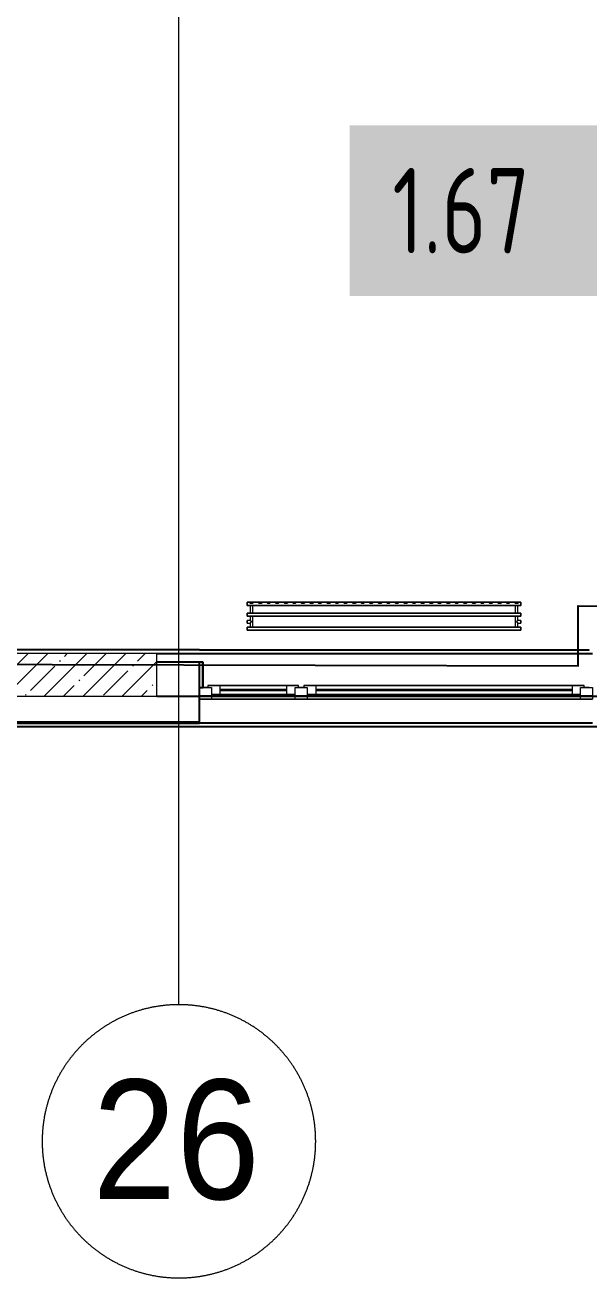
# Model space of a CAD drawing. Header units: millimetres. Extents: x 3914 to 443608, y -156176 to 78197.
# Drawn here: x 120017 to 123316, y -149619 to -142283 of the extents above; entities that cross this region are included whole.
import ezdxf

# ---------------------------------------------------------------- set-up
doc = ezdxf.new("R2010")
doc.units = ezdxf.units.MM
doc.linetypes.add('50_200_ШТРИХ_1Т_ш5_п1_п1_', pattern=[700, 500, -100, 0, -100])
for name, color, linetype, lineweight in [('A-FLOR', 7, 'Continuous', 9), ('A-GLAZ', 7, 'Continuous', 9), ('A-GLAZ-1', 7, 'Continuous', 5), ('S-COLS-1', 7, 'Continuous', 5), ('Оси', 7, 'Continuous', 9), ('Оси-1', 7, '50_200_ШТРИХ_1Т_ш5_п1_п1_', 9)]:
    doc.layers.add(name, color=color, linetype=linetype, lineweight=lineweight)
doc.layers.add('M-EQPM-1', color=7, linetype='Continuous', lineweight=9, true_color=0xb2b2b2)
doc.styles.add('Arial', font='arial.ttf', dxfattribs={"width": 0.9, "height": 700})
doc.styles.add('СПДС', font='ГОСТ тип А.ttf', dxfattribs={"width": 0.9})

# ---------------------------------------------------------------- blocks, each defined once
blk = doc.blocks.new('120_Окно_СКБ_2Ст_Фрамуга сверху - 120_Окно_СКБ_2Ст_2300х2500_h_ ДОО-19727959-Объем проектирования 1 этажа')
at = {"layer": 'A-GLAZ'}
for p, q in [((-1150, -127), (-1150, -57)), ((-1150, -57), (-1080, -57)), ((-1080, -57), (-1080, -127)), ((520, -127), (520, -57)), ((520, -57), (590, -57)), ((590, -57), (590, -127)), ((1080, -127), (1080, -57)), ((1080, -57), (1150, -57)), ((1150, -57), (1150, -127)), ((-1080, -127), (-1150, -127)), ((-1080, -127), (-1100, -127)), ((-1100, -127), (-1100, -137)), ((-1100, -137), (540, -137)), ((540, -137), (-1100, -137)), ((520, -87), (-1080, -87)), ((-1080, -87), (-1080, -127)), ((-1030, -137), (-1030, -87)), ((470, -137), (470, -87)), ((520, -127), (520, -87)), ((590, -127), (520, -127)), ((540, -127), (520, -127)), ((540, -137), (540, -127)), ((590, -127), (570, -127)), ((570, -127), (570, -137)), ((570, -137), (1100, -137)), ((1100, -137), (570, -137)), ((1080, -87), (590, -87)), ((590, -87), (590, -127)), ((640, -137), (640, -87)), ((1030, -137), (1030, -87)), ((1080, -127), (1080, -87)), ((1150, -127), (1080, -127)), ((1100, -127), (1080, -127)), ((1100, -137), (1100, -127))]:
    blk.add_line(p, q, dxfattribs=at)
at = {"layer": 'A-GLAZ-1'}
for p, q in [((1150, -57), (-1150, -57)), ((-1080, -57), (1080, -57)), ((-1130, -127), (-1100, -127)), ((-1030, -107), (470, -107)), ((470, -117), (-1030, -117)), ((540, -127), (570, -127)), ((540, -127), (570, -127)), ((640, -107), (1030, -107)), ((1030, -117), (640, -117)), ((1100, -127), (1130, -127))]:
    blk.add_line(p, q, dxfattribs=at)
blk = doc.blocks.new('BSC_Колонна _Прямоугольная - 250х900-V83-Объем проектирования 1 этажа')
at = {"layer": 'S-COLS-1'}
h = blk.add_hatch(dxfattribs=at)
h.set_pattern_fill('FP_98', color=256, style=0, pattern_type=2)
h.set_pattern_definition([(45, (-94080, -25), (-114.04925, 114.04925), []), (45, (-93965.95, -25), (-114.04925, 114.04925), [201.613, -40.323, 6.706, -33.617])])
h.paths.add_polyline_path([(-450, -125), (450, -125), (450, 125), (-450, 125), (-450, -33.7)])
for p, q in [((450, 125), (-450, 125)), ((-450, 125), (-450, -125)), ((450, -125), (450, 125)), ((-450, -125), (450, -125))]:
    blk.add_line(p, q, dxfattribs=at)
blk = doc.blocks.new('radiator_prado_classic_z_tip_30_po exemplyaru - Classic Z Тип 30-300-V242-Объем проектирования 1 этажа')
at = {"layer": 'M-EQPM-1'}
for p, q in [((0, 228), (0, 210)), ((1600, 228), (0, 228)), ((0, 210), (0, 228)), ((0, 228), (12.5, 228)), ((12.5, 228), (37.5, 228)), ((37.5, 228), (12.5, 228)), ((12.5, 228), (37.5, 228)), ((12.5, 228), (17.5, 223)), ((12.5, 228), (17.5, 223)), ((32.5, 223), (17.5, 223)), ((17.5, 223), (32.5, 223)), ((32.5, 223), (37.5, 228)), ((37.5, 228), (32.5, 223)), ((37.5, 228), (62.5, 228)), ((62.5, 228), (87.5, 228)), ((87.5, 228), (62.5, 228)), ((62.5, 228), (87.5, 228)), ((62.5, 228), (67.5, 223)), ((62.5, 228), (67.5, 223)), ((82.5, 223), (67.5, 223)), ((67.5, 223), (82.5, 223)), ((82.5, 223), (87.5, 228)), ((87.5, 228), (82.5, 223)), ((87.5, 228), (112.5, 228)), ((112.5, 228), (137.5, 228)), ((137.5, 228), (112.5, 228)), ((112.5, 228), (137.5, 228)), ((112.5, 228), (117.5, 223)), ((112.5, 228), (117.5, 223)), ((132.5, 223), (117.5, 223)), ((117.5, 223), (132.5, 223)), ((132.5, 223), (137.5, 228)), ((137.5, 228), (132.5, 223)), ((137.5, 228), (162.5, 228)), ((162.5, 228), (187.5, 228)), ((187.5, 228), (162.5, 228)), ((162.5, 228), (187.5, 228)), ((162.5, 228), (167.5, 223)), ((162.5, 228), (167.5, 223)), ((182.5, 223), (167.5, 223)), ((167.5, 223), (182.5, 223)), ((182.5, 223), (187.5, 228)), ((187.5, 228), (182.5, 223)), ((187.5, 228), (212.5, 228)), ((212.5, 228), (237.5, 228)), ((237.5, 228), (212.5, 228)), ((212.5, 228), (237.5, 228)), ((212.5, 228), (217.5, 223)), ((212.5, 228), (217.5, 223)), ((232.5, 223), (217.5, 223)), ((217.5, 223), (232.5, 223)), ((232.5, 223), (237.5, 228)), ((237.5, 228), (232.5, 223)), ((237.5, 228), (262.5, 228)), ((262.5, 228), (287.5, 228)), ((287.5, 228), (262.5, 228)), ((262.5, 228), (287.5, 228)), ((262.5, 228), (267.5, 223)), ((262.5, 228), (267.5, 223)), ((282.5, 223), (267.5, 223)), ((267.5, 223), (282.5, 223)), ((282.5, 223), (287.5, 228)), ((287.5, 228), (282.5, 223)), ((287.5, 228), (312.5, 228)), ((312.5, 228), (337.5, 228)), ((337.5, 228), (312.5, 228)), ((312.5, 228), (337.5, 228)), ((312.5, 228), (317.5, 223)), ((312.5, 228), (317.5, 223)), ((332.5, 223), (317.5, 223)), ((317.5, 223), (332.5, 223)), ((332.5, 223), (337.5, 228)), ((337.5, 228), (332.5, 223)), ((337.5, 228), (362.5, 228)), ((362.5, 228), (387.5, 228)), ((387.5, 228), (362.5, 228)), ((362.5, 228), (387.5, 228)), ((362.5, 228), (367.5, 223)), ((362.5, 228), (367.5, 223)), ((382.5, 223), (367.5, 223)), ((367.5, 223), (382.5, 223)), ((382.5, 223), (387.5, 228)), ((387.5, 228), (382.5, 223)), ((387.5, 228), (412.5, 228)), ((412.5, 228), (437.5, 228)), ((437.5, 228), (412.5, 228)), ((412.5, 228), (437.5, 228)), ((412.5, 228), (417.5, 223)), ((412.5, 228), (417.5, 223)), ((432.5, 223), (417.5, 223)), ((417.5, 223), (432.5, 223)), ((432.5, 223), (437.5, 228)), ((437.5, 228), (432.5, 223)), ((437.5, 228), (462.5, 228)), ((462.5, 228), (487.5, 228)), ((487.5, 228), (462.5, 228)), ((462.5, 228), (487.5, 228)), ((462.5, 228), (467.5, 223)), ((462.5, 228), (467.5, 223)), ((482.5, 223), (467.5, 223)), ((467.5, 223), (482.5, 223)), ((482.5, 223), (487.5, 228)), ((487.5, 228), (482.5, 223)), ((487.5, 228), (512.5, 228)), ((512.5, 228), (537.5, 228)), ((537.5, 228), (512.5, 228)), ((512.5, 228), (537.5, 228)), ((512.5, 228), (517.5, 223)), ((512.5, 228), (517.5, 223)), ((532.5, 223), (517.5, 223)), ((517.5, 223), (532.5, 223)), ((532.5, 223), (537.5, 228)), ((537.5, 228), (532.5, 223)), ((537.5, 228), (562.5, 228)), ((562.5, 228), (587.5, 228)), ((587.5, 228), (562.5, 228)), ((562.5, 228), (587.5, 228)), ((562.5, 228), (567.5, 223)), ((562.5, 228), (567.5, 223)), ((582.5, 223), (567.5, 223)), ((567.5, 223), (582.5, 223)), ((582.5, 223), (587.5, 228)), ((587.5, 228), (582.5, 223)), ((587.5, 228), (612.5, 228)), ((612.5, 228), (637.5, 228)), ((637.5, 228), (612.5, 228)), ((612.5, 228), (637.5, 228)), ((612.5, 228), (617.5, 223)), ((612.5, 228), (617.5, 223)), ((632.5, 223), (617.5, 223)), ((617.5, 223), (632.5, 223)), ((632.5, 223), (637.5, 228)), ((637.5, 228), (632.5, 223)), ((637.5, 228), (662.5, 228)), ((662.5, 228), (687.5, 228)), ((687.5, 228), (662.5, 228)), ((662.5, 228), (687.5, 228)), ((662.5, 228), (667.5, 223)), ((662.5, 228), (667.5, 223)), ((682.5, 223), (667.5, 223)), ((667.5, 223), (682.5, 223)), ((682.5, 223), (687.5, 228)), ((687.5, 228), (682.5, 223)), ((687.5, 228), (712.5, 228)), ((712.5, 228), (737.5, 228)), ((737.5, 228), (712.5, 228)), ((712.5, 228), (737.5, 228)), ((712.5, 228), (717.5, 223)), ((712.5, 228), (717.5, 223)), ((732.5, 223), (717.5, 223)), ((717.5, 223), (732.5, 223)), ((732.5, 223), (737.5, 228)), ((737.5, 228), (732.5, 223)), ((737.5, 228), (762.5, 228)), ((762.5, 228), (787.5, 228)), ((787.5, 228), (762.5, 228)), ((762.5, 228), (787.5, 228)), ((762.5, 228), (767.5, 223)), ((762.5, 228), (767.5, 223)), ((782.5, 223), (767.5, 223)), ((767.5, 223), (782.5, 223)), ((782.5, 223), (787.5, 228)), ((787.5, 228), (782.5, 223)), ((787.5, 228), (812.5, 228)), ((812.5, 228), (837.5, 228)), ((837.5, 228), (812.5, 228)), ((812.5, 228), (837.5, 228)), ((812.5, 228), (817.5, 223)), ((812.5, 228), (817.5, 223)), ((832.5, 223), (817.5, 223)), ((817.5, 223), (832.5, 223)), ((832.5, 223), (837.5, 228)), ((837.5, 228), (832.5, 223)), ((837.5, 228), (862.5, 228)), ((862.5, 228), (887.5, 228)), ((887.5, 228), (862.5, 228)), ((862.5, 228), (887.5, 228)), ((862.5, 228), (867.5, 223)), ((862.5, 228), (867.5, 223)), ((882.5, 223), (867.5, 223)), ((867.5, 223), (882.5, 223)), ((882.5, 223), (887.5, 228)), ((887.5, 228), (882.5, 223)), ((887.5, 228), (912.5, 228)), ((912.5, 228), (937.5, 228)), ((937.5, 228), (912.5, 228)), ((912.5, 228), (937.5, 228)), ((912.5, 228), (917.5, 223)), ((912.5, 228), (917.5, 223)), ((932.5, 223), (917.5, 223)), ((917.5, 223), (932.5, 223)), ((932.5, 223), (937.5, 228)), ((937.5, 228), (932.5, 223)), ((937.5, 228), (962.5, 228)), ((962.5, 228), (987.5, 228)), ((987.5, 228), (962.5, 228)), ((962.5, 228), (987.5, 228)), ((962.5, 228), (967.5, 223)), ((962.5, 228), (967.5, 223)), ((982.5, 223), (967.5, 223)), ((967.5, 223), (982.5, 223)), ((982.5, 223), (987.5, 228)), ((987.5, 228), (982.5, 223)), ((987.5, 228), (1012.5, 228)), ((1012.5, 228), (1037.5, 228)), ((1037.5, 228), (1012.5, 228)), ((1012.5, 228), (1037.5, 228)), ((1012.5, 228), (1017.5, 223)), ((1012.5, 228), (1017.5, 223)), ((1032.5, 223), (1017.5, 223)), ((1017.5, 223), (1032.5, 223)), ((1032.5, 223), (1037.5, 228)), ((1037.5, 228), (1032.5, 223)), ((1037.5, 228), (1062.5, 228)), ((1062.5, 228), (1087.5, 228)), ((1087.5, 228), (1062.5, 228)), ((1062.5, 228), (1087.5, 228)), ((1062.5, 228), (1067.5, 223)), ((1062.5, 228), (1067.5, 223)), ((1082.5, 223), (1067.5, 223)), ((1067.5, 223), (1082.5, 223)), ((1082.5, 223), (1087.5, 228)), ((1087.5, 228), (1082.5, 223)), ((1087.5, 228), (1112.5, 228)), ((1112.5, 228), (1137.5, 228)), ((1137.5, 228), (1112.5, 228)), ((1112.5, 228), (1137.5, 228)), ((1112.5, 228), (1117.5, 223)), ((1112.5, 228), (1117.5, 223)), ((1132.5, 223), (1117.5, 223)), ((1117.5, 223), (1132.5, 223)), ((1132.5, 223), (1137.5, 228)), ((1137.5, 228), (1132.5, 223)), ((1137.5, 228), (1162.5, 228)), ((1162.5, 228), (1187.5, 228)), ((1187.5, 228), (1162.5, 228)), ((1162.5, 228), (1187.5, 228)), ((1162.5, 228), (1167.5, 223)), ((1162.5, 228), (1167.5, 223)), ((1182.5, 223), (1167.5, 223)), ((1167.5, 223), (1182.5, 223)), ((1182.5, 223), (1187.5, 228)), ((1187.5, 228), (1182.5, 223)), ((1187.5, 228), (1212.5, 228)), ((1212.5, 228), (1237.5, 228)), ((1237.5, 228), (1212.5, 228)), ((1212.5, 228), (1237.5, 228)), ((1212.5, 228), (1217.5, 223)), ((1212.5, 228), (1217.5, 223)), ((1232.5, 223), (1217.5, 223)), ((1217.5, 223), (1232.5, 223)), ((1232.5, 223), (1237.5, 228)), ((1237.5, 228), (1232.5, 223)), ((1237.5, 228), (1262.5, 228)), ((1262.5, 228), (1287.5, 228)), ((1287.5, 228), (1262.5, 228)), ((1262.5, 228), (1287.5, 228)), ((1262.5, 228), (1267.5, 223)), ((1262.5, 228), (1267.5, 223)), ((1282.5, 223), (1267.5, 223)), ((1267.5, 223), (1282.5, 223)), ((1282.5, 223), (1287.5, 228)), ((1287.5, 228), (1282.5, 223)), ((1287.5, 228), (1312.5, 228)), ((1312.5, 228), (1337.5, 228)), ((1337.5, 228), (1312.5, 228)), ((1312.5, 228), (1337.5, 228)), ((1312.5, 228), (1317.5, 223)), ((1312.5, 228), (1317.5, 223)), ((1332.5, 223), (1317.5, 223)), ((1317.5, 223), (1332.5, 223)), ((1332.5, 223), (1337.5, 228)), ((1337.5, 228), (1332.5, 223)), ((1337.5, 228), (1362.5, 228)), ((1362.5, 228), (1387.5, 228)), ((1387.5, 228), (1362.5, 228)), ((1362.5, 228), (1387.5, 228)), ((1362.5, 228), (1367.5, 223)), ((1362.5, 228), (1367.5, 223)), ((1382.5, 223), (1367.5, 223)), ((1367.5, 223), (1382.5, 223)), ((1382.5, 223), (1387.5, 228)), ((1387.5, 228), (1382.5, 223)), ((1387.5, 228), (1412.5, 228)), ((1412.5, 228), (1437.5, 228)), ((1437.5, 228), (1412.5, 228)), ((1412.5, 228), (1437.5, 228)), ((1412.5, 228), (1417.5, 223)), ((1412.5, 228), (1417.5, 223)), ((1432.5, 223), (1417.5, 223)), ((1417.5, 223), (1432.5, 223)), ((1432.5, 223), (1437.5, 228)), ((1437.5, 228), (1432.5, 223)), ((1437.5, 228), (1462.5, 228)), ((1462.5, 228), (1487.5, 228)), ((1487.5, 228), (1462.5, 228)), ((1462.5, 228), (1487.5, 228)), ((1462.5, 228), (1467.5, 223)), ((1462.5, 228), (1467.5, 223)), ((1482.5, 223), (1467.5, 223)), ((1467.5, 223), (1482.5, 223)), ((1482.5, 223), (1487.5, 228)), ((1487.5, 228), (1482.5, 223)), ((1487.5, 228), (1512.5, 228)), ((1512.5, 228), (1537.5, 228)), ((1537.5, 228), (1512.5, 228)), ((1512.5, 228), (1537.5, 228)), ((1512.5, 228), (1517.5, 223)), ((1512.5, 228), (1517.5, 223)), ((1532.5, 223), (1517.5, 223)), ((1517.5, 223), (1532.5, 223)), ((1532.5, 223), (1537.5, 228)), ((1537.5, 228), (1532.5, 223)), ((1537.5, 228), (1562.5, 228)), ((1562.5, 228), (1587.5, 228)), ((1587.5, 228), (1562.5, 228)), ((1562.5, 228), (1587.5, 228)), ((1562.5, 228), (1567.5, 223)), ((1562.5, 228), (1567.5, 223)), ((1582.5, 223), (1567.5, 223)), ((1567.5, 223), (1582.5, 223)), ((1582.5, 223), (1587.5, 228)), ((1587.5, 228), (1582.5, 223)), ((1587.5, 228), (1600, 228)), ((1600, 210), (1600, 228)), ((1600, 228), (1600, 210)), ((0, 210), (1600, 210)), ((17.8, 210), (0, 210)), ((1600, 164), (0, 164)), ((0, 164), (0, 146)), ((0, 146), (0, 164)), ((0, 164), (17.8, 164)), ((17.5, 210), (17.5, 164)), ((17.5, 210), (17.5, 164)), ((17.8, 210), (17.5, 210)), ((17.5, 210), (17.8, 210)), ((17.8, 210), (17.5, 210)), ((17.5, 210), (32.5, 210)), ((17.8, 164), (17.5, 164)), ((17.5, 164), (17.8, 164)), ((17.8, 164), (17.5, 164)), ((17.5, 164), (32.5, 164)), ((32.2, 210), (17.8, 210)), ((17.8, 210), (32.2, 210)), ((32.2, 210), (17.8, 210)), ((32.2, 164), (17.8, 164)), ((17.8, 164), (32.2, 164)), ((32.2, 164), (17.8, 164)), ((32.5, 210), (32.2, 210)), ((32.2, 210), (32.5, 210)), ((32.5, 210), (32.2, 210)), ((32.5, 164), (32.2, 164)), ((32.2, 164), (32.5, 164)), ((32.5, 164), (32.2, 164)), ((32.5, 164), (32.5, 210)), ((32.5, 164), (32.5, 210)), ((1567.8, 210), (33.9, 210)), ((33.9, 164), (1567.8, 164)), ((1567.5, 210), (1567.5, 164)), ((1567.5, 210), (1567.5, 164)), ((1567.8, 210), (1567.5, 210)), ((1567.5, 210), (1582.5, 210)), ((1567.8, 210), (1567.5, 210)), ((1567.5, 210), (1567.8, 210)), ((1567.8, 164), (1567.5, 164)), ((1567.5, 164), (1582.5, 164)), ((1567.8, 164), (1567.5, 164)), ((1567.5, 164), (1567.8, 164)), ((1582.2, 210), (1567.8, 210)), ((1582.2, 210), (1567.8, 210)), ((1567.8, 210), (1582.2, 210)), ((1582.2, 164), (1567.8, 164)), ((1582.2, 164), (1567.8, 164)), ((1567.8, 164), (1582.2, 164)), ((1582.5, 210), (1582.2, 210)), ((1582.5, 210), (1582.2, 210)), ((1582.2, 210), (1582.5, 210)), ((1600, 210), (1582.2, 210)), ((1582.5, 164), (1582.2, 164)), ((1582.5, 164), (1582.2, 164)), ((1582.2, 164), (1582.5, 164)), ((1582.2, 164), (1600, 164)), ((1582.5, 164), (1582.5, 210)), ((1582.5, 164), (1582.5, 210)), ((1600, 146), (1600, 164)), ((1600, 164), (1600, 146)), ((0, 146), (1600, 146)), ((18.5, 146), (0, 146)), ((17.5, 121.5), (0, 121.5)), ((17.5, 121.5), (0, 121.5)), ((0, 121.5), (0, 120.5)), ((0, 106.5), (0, 121.5)), ((0, 120.5), (0, 107.5)), ((0, 120.5), (0, 119.3)), ((0, 114), (0, 120.5)), ((0, 120.5), (0, 120.5)), ((0, 119.3), (0, 117.8)), ((0, 117.8), (0, 114)), ((0, 114), (0, 110.3)), ((0, 107.5), (0, 114)), ((0, 110.3), (0, 108.7)), ((0, 108.7), (0, 107.5)), ((0, 107.5), (0, 106.5)), ((0, 107.5), (0, 107.5)), ((0, 106.5), (17.5, 106.5)), ((0, 106.5), (17.5, 106.5)), ((1600, 82), (0, 82)), ((0, 82), (0, 64)), ((0, 64), (0, 82)), ((0, 82), (18.5, 82)), ((17.5, 146), (17.5, 121.5)), ((17.5, 146), (17.5, 121.5)), ((17.5, 146), (18.5, 146)), ((18.5, 146), (17.5, 146)), ((17.5, 146), (18.5, 146)), ((32.5, 146), (17.5, 146)), ((17.5, 106.5), (17.5, 82)), ((17.5, 106.5), (17.5, 82)), ((18.5, 82), (17.5, 82)), ((17.5, 82), (18.5, 82)), ((18.5, 82), (17.5, 82)), ((17.5, 82), (32.5, 82)), ((18.5, 146), (32.2, 146)), ((32.2, 146), (18.5, 146)), ((18.5, 146), (32.2, 146)), ((32.2, 82), (18.5, 82)), ((18.5, 82), (32.2, 82)), ((32.2, 82), (18.5, 82)), ((32.2, 146), (32.5, 146)), ((32.5, 146), (32.2, 146)), ((32.2, 146), (32.5, 146)), ((32.5, 82), (32.2, 82)), ((32.2, 82), (32.5, 82)), ((32.5, 82), (32.2, 82)), ((32.5, 82), (32.5, 146)), ((32.5, 82), (32.5, 146)), ((1567.8, 146), (33.9, 146)), ((33.9, 82), (1567.8, 82)), ((1567.5, 146), (1567.5, 82)), ((1567.5, 146), (1567.5, 82)), ((1567.5, 146), (1567.8, 146)), ((1582.5, 146), (1567.5, 146)), ((1567.5, 146), (1567.8, 146)), ((1567.8, 146), (1567.5, 146)), ((1567.8, 82), (1567.5, 82)), ((1567.5, 82), (1582.5, 82)), ((1567.8, 82), (1567.5, 82)), ((1567.5, 82), (1567.8, 82)), ((1567.8, 146), (1581.5, 146)), ((1567.8, 146), (1581.5, 146)), ((1581.5, 146), (1567.8, 146)), ((1581.5, 82), (1567.8, 82)), ((1581.5, 82), (1567.8, 82)), ((1567.8, 82), (1581.5, 82)), ((1581.5, 146), (1582.5, 146)), ((1581.5, 146), (1582.5, 146)), ((1582.5, 146), (1581.5, 146)), ((1600, 146), (1581.5, 146)), ((1582.5, 82), (1581.5, 82)), ((1582.5, 82), (1581.5, 82)), ((1581.5, 82), (1582.5, 82)), ((1581.5, 82), (1600, 82)), ((1582.5, 121.5), (1582.5, 146)), ((1582.5, 121.5), (1582.5, 146)), ((1600, 121.5), (1582.5, 121.5)), ((1600, 121.5), (1582.5, 121.5)), ((1582.5, 82), (1582.5, 106.5)), ((1582.5, 106.5), (1600, 106.5)), ((1582.5, 82), (1582.5, 106.5)), ((1582.5, 106.5), (1600, 106.5)), ((1600, 121.5), (1600, 106.5)), ((1600, 120.5), (1600, 121.5)), ((1600, 121.5), (1600, 120.5)), ((1600, 120.5), (1600, 121.5)), ((1600, 107.5), (1600, 120.5)), ((1600, 120.5), (1600, 107.5)), ((1600, 107.5), (1600, 120.5)), ((1600, 106.5), (1600, 107.5)), ((1600, 107.5), (1600, 106.5)), ((1600, 106.5), (1600, 107.5)), ((1600, 64), (1600, 82)), ((1600, 82), (1600, 64)), ((1600, 64), (0, 64)), ((0, 64), (1600, 64))]:
    blk.add_line(p, q, dxfattribs=at)
for points, knots in [([(18.5, 120.5), (18.4, 120.6), (18.3, 120.7), (18.1, 120.9), (17.9, 121.1), (17.8, 121.2), (17.7, 121.3), (17.5, 121.5), (17.5, 121.5), (17.5, 121.5)], [0.7142857, 0.7142857, 0.7142857, 0.7142857, 0.75, 0.7857143, 0.8214286, 0.8571429, 0.8928571, 0.9285714, 1, 1, 1, 1]), ([(17.5, 121.5), (17.5, 121.5), (17.5, 121.5), (17.7, 121.3), (17.8, 121.2), (17.9, 121.1), (18.1, 120.9), (18.3, 120.7), (18.4, 120.6), (18.5, 120.5)], [0, 0, 0, 0, 0.0714286, 0.1071429, 0.1428571, 0.1785714, 0.2142857, 0.25, 0.2857143, 0.2857143, 0.2857143, 0.2857143]), ([(17.5, 121.5), (17.5, 121.5), (17.5, 121.5), (17.7, 121.3), (17.8, 121.2), (17.9, 121.1), (18.1, 120.9), (18.3, 120.7), (18.4, 120.6), (18.5, 120.5)], [0, 0, 0, 0, 0.0714286, 0.1071429, 0.1428571, 0.1785714, 0.2142857, 0.25, 0.2857143, 0.2857143, 0.2857143, 0.2857143]), ([(25, 114), (24.5, 114.5), (23.6, 115.4), (22.4, 116.6), (21.6, 117.4), (21.1, 117.9), (20.8, 118.2), (20.5, 118.5), (20.2, 118.8), (19.8, 119.1), (19.6, 119.4), (19.3, 119.7), (19, 120), (18.7, 120.3), (18.5, 120.5), (18.3, 120.7), (18.1, 120.9), (17.9, 121.1), (17.8, 121.2), (17.7, 121.3), (17.5, 121.5), (17.5, 121.5), (17.5, 121.5)], [0, 0, 0, 0, 0.142857, 0.285714, 0.357143, 0.392857, 0.428571, 0.464286, 0.5, 0.535714, 0.571429, 0.607143, 0.642857, 0.678571, 0.714286, 0.75, 0.785714, 0.821429, 0.857143, 0.892857, 0.928571, 1, 1, 1, 1]), ([(17.5, 106.5), (17.5, 106.5), (17.5, 106.5), (17.7, 106.7), (17.8, 106.8), (17.9, 106.9), (18.1, 107.1), (18.3, 107.3), (18.5, 107.5), (18.7, 107.7), (19, 108), (19.3, 108.3), (19.6, 108.6), (19.8, 108.9), (20.3, 109.3), (20.7, 109.7), (21.1, 110.1), (21.6, 110.6), (22.4, 111.4), (23.6, 112.6), (24.5, 113.5), (25, 114)], [0, 0, 0, 0, 0.071429, 0.107143, 0.142857, 0.178571, 0.214286, 0.25, 0.285714, 0.321429, 0.357143, 0.392857, 0.428571, 0.464286, 0.5, 0.571429, 0.607143, 0.642857, 0.714286, 0.857143, 1, 1, 1, 1]), ([(17.5, 106.5), (17.5, 106.5), (17.5, 106.5), (17.7, 106.7), (17.8, 106.8), (17.9, 106.9), (18.1, 107.1), (18.3, 107.3), (18.4, 107.4), (18.5, 107.5)], [0, 0, 0, 0, 0.0714286, 0.1071429, 0.1428571, 0.1785714, 0.2142857, 0.25, 0.2857143, 0.2857143, 0.2857143, 0.2857143]), ([(18.5, 107.5), (18.4, 107.4), (18.3, 107.3), (18.1, 107.1), (17.9, 106.9), (17.8, 106.8), (17.7, 106.7), (17.5, 106.5), (17.5, 106.5), (17.5, 106.5)], [0.7142857, 0.7142857, 0.7142857, 0.7142857, 0.75, 0.7857143, 0.8214286, 0.8571429, 0.8928571, 0.9285714, 1, 1, 1, 1]), ([(18.5, 107.5), (18.4, 107.4), (18.3, 107.3), (18.1, 107.1), (17.9, 106.9), (17.8, 106.8), (17.7, 106.7), (17.5, 106.5), (17.5, 106.5), (17.5, 106.5)], [0.7142857, 0.7142857, 0.7142857, 0.7142857, 0.75, 0.7857143, 0.8214286, 0.8571429, 0.8928571, 0.9285714, 1, 1, 1, 1]), ([(22.1, 116.9), (21.9, 117.1), (21.6, 117.4), (21.1, 117.9), (20.8, 118.2), (20.5, 118.5), (20.2, 118.8), (19.9, 119.2), (19.7, 119.3), (19.6, 119.4)], [0.2857143, 0.2857143, 0.2857143, 0.2857143, 0.3571429, 0.3928571, 0.4285714, 0.4642857, 0.5, 0.5357143, 0.5714286, 0.5714286, 0.5714286, 0.5714286]), ([(19.6, 119.4), (19.7, 119.3), (19.9, 119.2), (20.3, 118.7), (20.7, 118.3), (21.1, 117.9), (21.6, 117.4), (21.9, 117.1), (22.1, 116.9)], [0.4285714, 0.4285714, 0.4285714, 0.4285714, 0.4642857, 0.5, 0.5714286, 0.6071429, 0.6428571, 0.7142857, 0.7142857, 0.7142857, 0.7142857]), ([(19.6, 119.4), (19.7, 119.3), (19.8, 119.1), (20.3, 118.7), (20.7, 118.3), (21.1, 117.9), (21.6, 117.4), (21.9, 117.1), (22.1, 116.9)], [0.4285714, 0.4285714, 0.4285714, 0.4285714, 0.4642857, 0.5, 0.5714286, 0.6071429, 0.6428571, 0.7142857, 0.7142857, 0.7142857, 0.7142857]), ([(19.6, 108.6), (19.7, 108.7), (19.9, 108.8), (20.3, 109.3), (20.7, 109.7), (21.1, 110.1), (21.6, 110.6), (21.9, 110.9), (22.1, 111.1)], [0.4285714, 0.4285714, 0.4285714, 0.4285714, 0.4642857, 0.5, 0.5714286, 0.6071429, 0.6428571, 0.7142857, 0.7142857, 0.7142857, 0.7142857]), ([(22.1, 111.1), (21.9, 110.9), (21.6, 110.6), (21.1, 110.1), (20.8, 109.8), (20.5, 109.5), (20.2, 109.2), (19.9, 108.8), (19.7, 108.7), (19.6, 108.6)], [0.2857143, 0.2857143, 0.2857143, 0.2857143, 0.3571429, 0.3928571, 0.4285714, 0.4642857, 0.5, 0.5357143, 0.5714286, 0.5714286, 0.5714286, 0.5714286]), ([(22.1, 111.1), (21.9, 110.9), (21.6, 110.6), (21.1, 110.1), (20.8, 109.8), (20.5, 109.5), (20.2, 109.2), (19.8, 108.9), (19.7, 108.7), (19.6, 108.6)], [0.2857143, 0.2857143, 0.2857143, 0.2857143, 0.3571429, 0.3928571, 0.4285714, 0.4642857, 0.5, 0.5357143, 0.5714286, 0.5714286, 0.5714286, 0.5714286]), ([(1575, 114), (1575.5, 114.5), (1576.4, 115.4), (1577.6, 116.6), (1578.4, 117.4), (1578.9, 117.9), (1579.2, 118.2), (1579.5, 118.5), (1579.8, 118.8), (1580.1, 119.2), (1580.4, 119.4), (1580.7, 119.7), (1581, 120), (1581.3, 120.3), (1581.5, 120.5), (1581.7, 120.7), (1581.9, 120.9), (1582.1, 121.1), (1582.2, 121.2), (1582.3, 121.3), (1582.5, 121.5), (1582.5, 121.5), (1582.5, 121.5)], [0, 0, 0, 0, 0.142857, 0.285714, 0.357143, 0.392857, 0.428571, 0.464286, 0.5, 0.535714, 0.571429, 0.607143, 0.642857, 0.678571, 0.714286, 0.75, 0.785714, 0.821429, 0.857143, 0.892857, 0.928571, 1, 1, 1, 1]), ([(1582.5, 106.5), (1582.5, 106.5), (1582.5, 106.5), (1582.3, 106.7), (1582.2, 106.8), (1582.1, 106.9), (1581.9, 107.1), (1581.7, 107.3), (1581.5, 107.5), (1581.3, 107.7), (1581, 108), (1580.7, 108.3), (1580.4, 108.6), (1580.1, 108.8), (1579.7, 109.3), (1579.3, 109.7), (1578.9, 110.1), (1578.4, 110.6), (1577.6, 111.4), (1576.4, 112.6), (1575.5, 113.5), (1575, 114)], [0, 0, 0, 0, 0.071429, 0.107143, 0.142857, 0.178571, 0.214286, 0.25, 0.285714, 0.321429, 0.357143, 0.392857, 0.428571, 0.464286, 0.5, 0.571429, 0.607143, 0.642857, 0.714286, 0.857143, 1, 1, 1, 1]), ([(1580.4, 119.4), (1580.3, 119.3), (1580.1, 119.2), (1579.7, 118.7), (1579.3, 118.3), (1578.9, 117.9), (1578.4, 117.4), (1578.1, 117.1), (1577.9, 116.9)], [0.4285714, 0.4285714, 0.4285714, 0.4285714, 0.4642857, 0.5, 0.5714286, 0.6071429, 0.6428571, 0.7142857, 0.7142857, 0.7142857, 0.7142857]), ([(1580.4, 119.4), (1580.3, 119.3), (1580.1, 119.2), (1579.7, 118.7), (1579.3, 118.3), (1578.9, 117.9), (1578.4, 117.4), (1578.1, 117.1), (1577.9, 116.9)], [0.4285714, 0.4285714, 0.4285714, 0.4285714, 0.4642857, 0.5, 0.5714286, 0.6071429, 0.6428571, 0.7142857, 0.7142857, 0.7142857, 0.7142857]), ([(1577.9, 116.9), (1578.1, 117.1), (1578.4, 117.4), (1578.9, 117.9), (1579.2, 118.2), (1579.5, 118.5), (1579.8, 118.8), (1580.1, 119.2), (1580.3, 119.3), (1580.4, 119.4)], [0.2857143, 0.2857143, 0.2857143, 0.2857143, 0.3571429, 0.3928571, 0.4285714, 0.4642857, 0.5, 0.5357143, 0.5714286, 0.5714286, 0.5714286, 0.5714286]), ([(1577.9, 111.1), (1578.1, 110.9), (1578.4, 110.6), (1578.9, 110.1), (1579.2, 109.8), (1579.5, 109.5), (1579.8, 109.2), (1580.1, 108.8), (1580.3, 108.7), (1580.4, 108.6)], [0.2857143, 0.2857143, 0.2857143, 0.2857143, 0.3571429, 0.3928571, 0.4285714, 0.4642857, 0.5, 0.5357143, 0.5714286, 0.5714286, 0.5714286, 0.5714286]), ([(1577.9, 111.1), (1578.1, 110.9), (1578.4, 110.6), (1578.9, 110.1), (1579.1, 109.9), (1579.2, 109.8)], [0.2857143, 0.2857143, 0.2857143, 0.2857143, 0.3571429, 0.3928571, 0.4285714, 0.4285714, 0.4285714, 0.4285714]), ([(1580.4, 108.6), (1580.3, 108.7), (1580.1, 108.8), (1579.7, 109.3), (1579.3, 109.7), (1578.9, 110.1), (1578.4, 110.6), (1578.1, 110.9), (1577.9, 111.1)], [0.4285714, 0.4285714, 0.4285714, 0.4285714, 0.4642857, 0.5, 0.5714286, 0.6071429, 0.6428571, 0.7142857, 0.7142857, 0.7142857, 0.7142857]), ([(1582.5, 121.5), (1582.5, 121.5), (1582.5, 121.5), (1582.3, 121.3), (1582.2, 121.2), (1582.1, 121.1), (1581.9, 120.9), (1581.7, 120.7), (1581.6, 120.6), (1581.5, 120.5)], [0, 0, 0, 0, 0.0714286, 0.1071429, 0.1428571, 0.1785714, 0.2142857, 0.25, 0.2857143, 0.2857143, 0.2857143, 0.2857143]), ([(1582.5, 121.5), (1582.5, 121.5), (1582.5, 121.5), (1582.3, 121.3), (1582.2, 121.2), (1582.1, 121.1), (1581.9, 120.9), (1581.7, 120.7), (1581.6, 120.6), (1581.5, 120.5)], [0, 0, 0, 0, 0.0714286, 0.1071429, 0.1428571, 0.1785714, 0.2142857, 0.25, 0.2857143, 0.2857143, 0.2857143, 0.2857143]), ([(1581.5, 120.5), (1581.6, 120.6), (1581.7, 120.7), (1581.9, 120.9), (1582.1, 121.1), (1582.2, 121.2), (1582.3, 121.3), (1582.5, 121.5), (1582.5, 121.5), (1582.5, 121.5)], [0.7142857, 0.7142857, 0.7142857, 0.7142857, 0.75, 0.7857143, 0.8214286, 0.8571429, 0.8928571, 0.9285714, 1, 1, 1, 1]), ([(1581.5, 107.5), (1581.6, 107.4), (1581.7, 107.3), (1581.9, 107.1), (1582.1, 106.9), (1582.2, 106.8), (1582.3, 106.7), (1582.5, 106.5), (1582.5, 106.5), (1582.5, 106.5)], [0.7142857, 0.7142857, 0.7142857, 0.7142857, 0.75, 0.7857143, 0.8214286, 0.8571429, 0.8928571, 0.9285714, 1, 1, 1, 1]), ([(1581.5, 107.5), (1581.6, 107.4), (1581.7, 107.3), (1581.9, 107.1), (1582.1, 106.9), (1582.2, 106.8), (1582.3, 106.7), (1582.5, 106.5), (1582.5, 106.5), (1582.5, 106.5)], [0.7142857, 0.7142857, 0.7142857, 0.7142857, 0.75, 0.7857143, 0.8214286, 0.8571429, 0.8928571, 0.9285714, 1, 1, 1, 1]), ([(1582.5, 106.5), (1582.5, 106.5), (1582.5, 106.5), (1582.3, 106.7), (1582.2, 106.8), (1582.1, 106.9), (1581.9, 107.1), (1581.7, 107.3), (1581.6, 107.4), (1581.5, 107.5)], [0, 0, 0, 0, 0.0714286, 0.1071429, 0.1428571, 0.1785714, 0.2142857, 0.25, 0.2857143, 0.2857143, 0.2857143, 0.2857143])]:
    blk.add_open_spline(points, degree=3, knots=knots, dxfattribs=at)
for points in [[(19.6, 119.4), (19.5, 119.5), (19.3, 119.7), (19, 120), (18.7, 120.3), (18.6, 120.4), (18.5, 120.5)], [(18.5, 120.5), (18.6, 120.4), (18.7, 120.3), (19, 120), (19.3, 119.7), (19.5, 119.5), (19.6, 119.4)], [(18.5, 120.5), (18.6, 120.4), (18.7, 120.3), (19, 120), (19.3, 119.7), (19.5, 119.5), (19.6, 119.4)], [(18.5, 107.5), (18.6, 107.6), (18.7, 107.7), (19, 108), (19.3, 108.3), (19.5, 108.5), (19.6, 108.6)], [(19.6, 108.6), (19.5, 108.5), (19.3, 108.3), (19, 108), (18.7, 107.7), (18.6, 107.6), (18.5, 107.5)], [(19.6, 108.6), (19.5, 108.5), (19.3, 108.3), (19, 108), (18.7, 107.7), (18.6, 107.6), (18.5, 107.5)], [(25, 114), (24.5, 114.5), (23.6, 115.4), (22.6, 116.4), (22.1, 116.9)], [(22.1, 116.9), (22.6, 116.4), (23.6, 115.4), (24.5, 114.5), (25, 114)], [(22.1, 116.9), (22.6, 116.4), (23.6, 115.4), (24.5, 114.5), (25, 114)], [(22.1, 111.1), (22.6, 111.6), (23.6, 112.6), (24.5, 113.5), (25, 114)], [(25, 114), (24.5, 113.5), (23.6, 112.6), (22.6, 111.6), (22.1, 111.1)], [(25, 114), (24.5, 113.5), (23.6, 112.6), (22.6, 111.6), (22.1, 111.1)], [(1577.9, 116.9), (1577.4, 116.4), (1576.4, 115.4), (1575.5, 114.5), (1575, 114)], [(1577.9, 116.9), (1577.4, 116.4), (1576.4, 115.4), (1575.5, 114.5), (1575, 114)], [(1575, 114), (1575.5, 114.5), (1576.4, 115.4), (1577.4, 116.4), (1577.9, 116.9)], [(1575, 114), (1575.5, 113.5), (1576.4, 112.6), (1577.4, 111.6), (1577.9, 111.1)], [(1575, 114), (1575.5, 113.5), (1576.4, 112.6), (1577.4, 111.6), (1577.9, 111.1)], [(1577.9, 111.1), (1577.4, 111.6), (1576.4, 112.6), (1575.5, 113.5), (1575, 114)], [(1579.2, 109.8), (1579.3, 109.7), (1579.5, 109.5), (1579.8, 109.2), (1580.1, 108.8), (1580.3, 108.7), (1580.4, 108.6)], [(1581.5, 120.5), (1581.4, 120.4), (1581.3, 120.3), (1581, 120), (1580.7, 119.7), (1580.5, 119.5), (1580.4, 119.4)], [(1581.5, 120.5), (1581.4, 120.4), (1581.3, 120.3), (1581, 120), (1580.7, 119.7), (1580.5, 119.5), (1580.4, 119.4)], [(1580.4, 119.4), (1580.5, 119.5), (1580.7, 119.7), (1581, 120), (1581.3, 120.3), (1581.4, 120.4), (1581.5, 120.5)], [(1580.4, 108.6), (1580.5, 108.5), (1580.7, 108.3), (1581, 108), (1581.3, 107.7), (1581.4, 107.6), (1581.5, 107.5)], [(1580.4, 108.6), (1580.5, 108.5), (1580.7, 108.3), (1581, 108), (1581.3, 107.7), (1581.4, 107.6), (1581.5, 107.5)], [(1581.5, 107.5), (1581.4, 107.6), (1581.3, 107.7), (1581, 108), (1580.7, 108.3), (1580.5, 108.5), (1580.4, 108.6)]]:
    blk.add_open_spline(points, degree=3, dxfattribs=at)
blk = doc.blocks.new('Ось сетки - D8-29747960-Объем проектирования 1 этажа')
at = {"layer": 'Оси-1'}
for start, end in [(360, 180), (180, 360)]:
    blk.add_arc((0, 0), 4, start, end, dxfattribs=at)

msp = doc.modelspace()

# ---------------------------------------------------------------- linework, layer by layer
for p, q in [((121037, -145941.7), (119887, -145941.7)), ((120787, -145962.7), (123337, -145962.7)), ((121037, -145942.7), (121037, -145941.7)), ((121037, -145941.7), (123315.1, -145941.7)), ((123315.1, -145941.7), (123315.1, -145942.7)), ((121037, -146012.7), (120787, -146012.7)), ((121037, -146362.7), (121037, -146012.7)), ((121057, -146012.7), (121037, -146012.7)), ((121057, -146160.7), (121057, -146012.7)), ((121058, -146012.7), (121057, -146012.7)), ((121058, -146160.7), (121058, -146012.7)), ((121037, -146160.7), (121057, -146160.7)), ((121057, -146160.7), (121058, -146160.7)), ((120787, -146212.7), (121037, -146212.7)), ((120787, -146212.7), (125287, -146212.7)), ((123337, -146212.7), (121037, -146212.7)), ((134287, -146392.7), (115437, -146392.7)), ((119887, -146362.7), (121037, -146362.7)), ((119887, -146365.7), (121037, -146365.7)), ((119887, -146370.7), (121037, -146370.7)), ((121037, -146370.7), (121037, -146362.7)), ((123337, -146370.7), (121037, -146370.7))]:
    msp.add_line(p, q)
at = {"flags": 128}
msp.add_lwpolyline([(118635.4, -146023.2), (123252.4, -146034), (123253.2, -145684), (124345.2, -145686.6), (124344.4, -146036.6), (127742.4, -146044.6), (127743.2, -145695.1), (127763.2, -145695.1), (127774.1, -141056.6), (120394.1, -141039.3), (120397.5, -139599.3), (118259.5, -139594.3), (118245.2, -145672.3), (118636.2, -145673.2)], close=True, dxfattribs=at)
at = {"layer": 'A-FLOR'}
msp.add_line((123317, -145942.7), (118703, -145942.7), dxfattribs=at)
at = {"layer": 'Оси'}
msp.add_lwpolyline([(120917, -148019), (120917, -143019), (120917, -129197.6), (120917, -124197.6)], dxfattribs=at)

# ---------------------------------------------------------------- block references
msp.add_blockref('BSC_Колонна _Прямоугольная - 250х900-V83-Объем проектирования 1 этажа', (120337, -146087.7))
at = {"color": 3, "rotation": 180}
msp.add_blockref('120_Окно_СКБ_2Ст_Фрамуга сверху - 120_Окно_СКБ_2Ст_2300х2500_h_ ДОО-19727959-Объем проектирования 1 этажа', (122187, -146287.7), dxfattribs=at)
at = {"layer": 'M-EQPM-1'}
msp.add_blockref('radiator_prado_classic_z_tip_30_po exemplyaru - Classic Z Тип 30-300-V242-Объем проектирования 1 этажа', (121317, -145890.7), dxfattribs=at)
at = {"layer": 'Оси-1', "xscale": 199.9999999999999, "yscale": 199.9999999999999, "zscale": 199.9999999999999}
msp.add_blockref('Ось сетки - D8-29747960-Объем проектирования 1 этажа', (120917, -148819), dxfattribs=at)

# ---------------------------------------------------------------- texts
at = {"insert": (122165.1, -143119.4), "char_height": 500, "width": 1212.151, "attachment_point": 1, "style": 'СПДС', "bg_fill": 1, "box_fill_scale": 1.5, "bg_fill_color": 7, "bg_fill_true_color": 16777215, "bg_fill_transparency": 0}
msp.add_mtext('1.67', dxfattribs=at)
at = {"layer": 'Оси', "insert": (120411.8, -148457.7), "char_height": 700, "width": 1212.151, "attachment_point": 1, "style": 'Arial'}
msp.add_mtext('26', dxfattribs=at)

doc.saveas('drawing.dxf')
